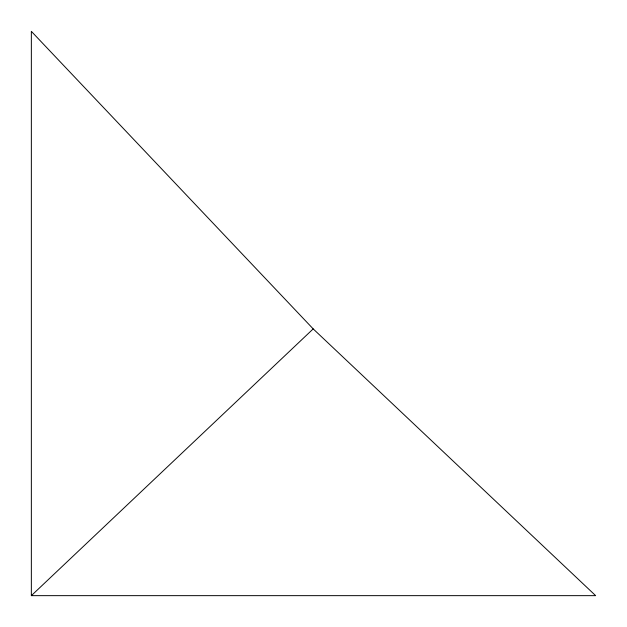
<?xml version="1.0" encoding="UTF-8"?>
<svg xmlns="http://www.w3.org/2000/svg" width="627" height="627" viewBox="0 0 627 627"><rect width="100%" height="100%" fill="white"/><g stroke="black" fill="none" stroke-linecap="round" stroke-linejoin="round"><path stroke-width="0.94" d="M31.35 595.65L313.194 328.901L595.65 595.65L31.35 595.65L31.35 31.35L313.194 328.901"/></g></svg>
